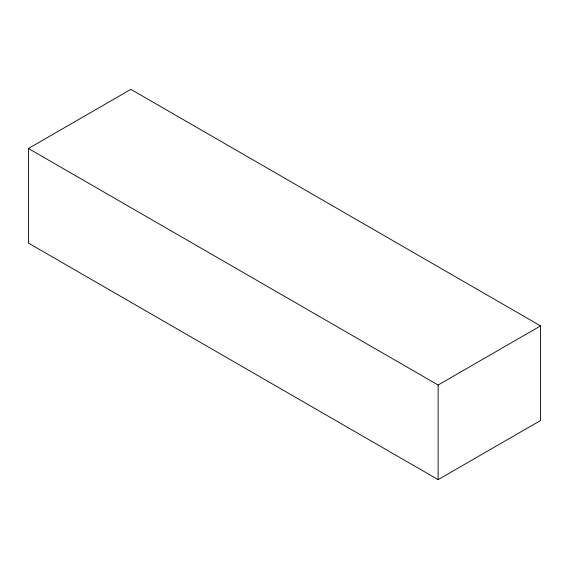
<?xml version="1.0" encoding="UTF-8"?>
<svg xmlns="http://www.w3.org/2000/svg" width="569" height="569" viewBox="0 0 569 569"><rect width="100%" height="100%" fill="white"/><g stroke="black" fill="none" stroke-linecap="round" stroke-linejoin="round"><path stroke-width="0.85" d="M28.45 148.495L130.87 89.361L540.55 325.895L540.55 420.505L438.13 479.639L28.45 243.105L28.45 148.495L438.13 385.021L540.55 325.895M438.13 385.021L438.13 479.639"/></g></svg>
